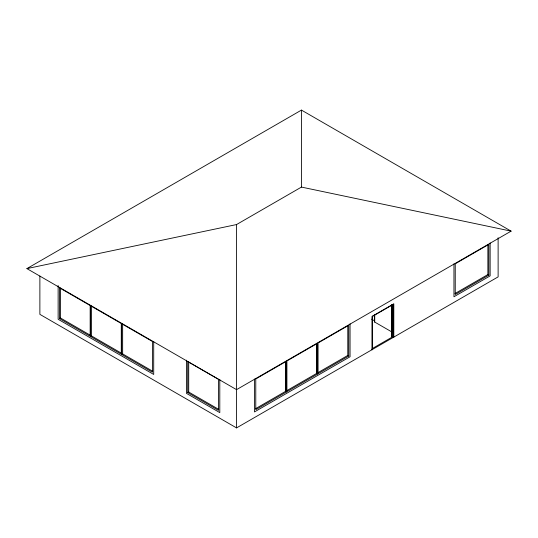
<?xml version="1.0" encoding="UTF-8"?>
<svg xmlns="http://www.w3.org/2000/svg" width="538" height="538" viewBox="0 0 538 538"><rect width="100%" height="100%" fill="white"/><g stroke="black" fill="none" stroke-linecap="round" stroke-linejoin="round"><path stroke-width="0.81" d="M26.9 268.61L301.455 110.095L511.1 231.138L236.545 389.647L26.9 268.61L236.545 224.554L301.455 187.083L511.1 231.138M59.429 318.523L90.162 336.27L90.162 305.537L59.429 287.796L59.429 318.523L60.404 317.958L90.424 335.295M90.552 336.492L121.285 354.239L121.285 323.506L90.552 305.766L90.552 336.492L91.527 335.934L121.548 353.264M121.675 354.461L152.415 372.209L152.415 341.475L121.675 323.735L121.675 354.461L122.651 353.903L152.671 371.233M187.735 392.599L218.502 410.366L218.502 379.337L187.735 361.576L187.735 392.599L188.71 392.041L218.764 409.391M255.516 408.705L285.537 391.375L286.512 391.933L286.512 361.206L255.779 378.954L255.779 409.68L286.512 391.933M286.64 390.736L316.66 373.406L317.635 373.964L317.635 343.237L286.902 360.985L286.902 391.711L317.635 373.964M317.763 372.767L347.783 355.436L348.759 355.995L348.759 325.268L318.025 343.015L318.025 373.742L348.759 355.995M454.993 293.54L487.872 274.562L488.84 275.12L488.84 244.393L455.249 263.788L455.249 294.515L488.84 275.12M392.31 336.849L392.7 336.627M372.195 348.611L392.437 336.923L392.437 304.73M39.879 276.055L39.879 314.36L236.545 427.905L498.121 276.882L498.121 237.742M371.933 349.74L372.316 349.666L372.316 316.492L393.54 304.239L393.54 337.413L391.597 336.438L391.597 304.777M391.852 305.174L391.597 336.29L393.803 337.265L393.803 303.788L372.061 316.344L372.061 349.814M371.711 319.202L374.596 320.87M391.792 331.919L374.475 321.926L374.475 315.167M393.54 337.413L393.278 304.387L393.278 337.413M490.138 242.968L490.138 275.873L453.951 296.761L453.951 263.862M487.872 244.662L487.872 274.562M374.737 314.542L374.737 322.074M350.056 323.842L350.056 356.748L254.474 411.926L254.474 379.028M347.783 325.537L347.783 355.436M317.05 343.284L317.05 373.177M316.66 343.506L316.66 373.406M301.455 110.095L301.455 187.083M285.927 362.081L285.927 391.146M285.537 361.475L285.537 391.375M236.545 224.554L236.545 427.905M219.8 379.418L219.8 412.612L186.437 393.352L186.437 360.157M188.71 361.852L188.71 392.041M153.713 341.549L153.713 374.455L58.131 319.276L58.131 285.543M122.651 324.004L122.651 353.903M91.527 306.035L91.527 335.934M60.404 288.065L60.404 317.958"/></g></svg>
